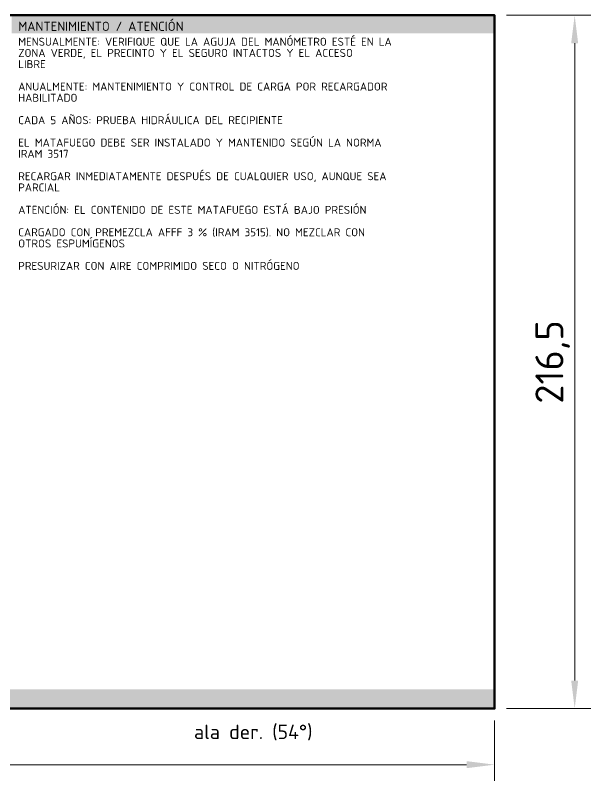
# Model space of a CAD drawing. Header units: millimetres. Extents: x 0 to 2382, y 0 to 420.
# Drawn here: x 2022.8 to 2094.6, y 246.2 to 341.8 of the extents above; entities that cross this region are included whole.
import ezdxf
from ezdxf.enums import TextEntityAlignment as Align

# ---------------------------------------------------------------- set-up
doc = ezdxf.new("R2010")
doc.units = ezdxf.units.MM
for name, color, linetype, lineweight in [('01-VISIBLE', 7, 'CONTINUOUS', 70), ('04-COTA', 3, 'CONTINUOUS', 18), ('08-FINA', 5, 'CONTINUOUS', 18), ('13-GRAFICA', 30, 'CONTINUOUS', 18)]:
    doc.layers.add(name, color=color, linetype=linetype, lineweight=lineweight)
doc.styles.add('ISO3098', font='isocpeur.ttf')
doc.dimstyles.new('FLAMA-IRAM', dxfattribs={"dimtxt": 3.5, "dimasz": 3.5, "dimexe": 2, "dimexo": 1.5, "dimgap": 1, "dimtad": 1, "dimdec": 1, "dimtxsty": 'ISO3098', "dimblk": 'IRAM_FLECHA', "dimblk1": 'IRAM_FLECHA', "dimblk2": 'IRAM_FLECHA', "dimcen": 2.5, "dimclrd": 256, "dimclre": 256, "dimclrt": 256, "dimazin": 3, "dimtfac": 1, "dimtmove": 0, "dimatfit": 3, "dimlwd": 18, "dimlwe": 18})

# ---------------------------------------------------------------- blocks, each defined once
blk = doc.blocks.new('IRAM_FLECHA')
blk.add_solid([(0, 0), (-1, 0.125), (-1, -0.125)])

msp = doc.modelspace()

# ---------------------------------------------------------------- hatches: boundary and pattern name
at = {"layer": '13-GRAFICA', "true_color": 0xeedeaa}
h = msp.add_hatch(color=7, dxfattribs=at)
h.dxf.hatch_style = 1
h.paths.add_polyline_path([(2082.637, 339.531), (2082.637, 341.801), (2022.319, 341.801), (2022.319, 339.531)])
h = msp.add_hatch(color=7, dxfattribs=at)
h.dxf.hatch_style = 1
h.paths.add_polyline_path([(2082.637, 255.199), (2082.637, 257.599), (1841.363, 257.599), (1841.363, 255.199)])

# ---------------------------------------------------------------- linework, layer by layer
at = {"layer": '01-VISIBLE'}
msp.add_lwpolyline([(1841.363, 255.199), (2082.637, 255.199), (2082.637, 341.801), (1841.363, 341.801)], close=True, dxfattribs=at)

# ---------------------------------------------------------------- texts
at = {"layer": '08-FINA', "style": 'ISO3098'}
msp.add_text('ala der. (54°)', height=1.8, dxfattribs=at).set_placement((2052.478, 253.199), align=Align.TOP_CENTER)
at = {"layer": '13-GRAFICA', "true_color": 0x191919, "style": 'ISO3098'}
for s, height, p in [('MANTENIMIENTO / ATENCIÓN', 1.15, (2023.119, 341.001)), ('MENSUALMENTE: VERIFIQUE QUE LA AGUJA DEL MANÓMETRO ESTÉ EN LA', 1, (2023.119, 339.001)), ('ZONA VERDE, EL PRECINTO Y EL SEGURO INTACTOS Y EL ACCESO', 1, (2023.119, 337.601)), ('LIBRE', 1, (2023.119, 336.201)), ('ANUALMENTE: MANTENIMIENTO Y CONTROL DE CARGA POR RECARGADOR', 1, (2023.119, 333.401)), ('HABILITADO', 1, (2023.119, 332.001)), ('CADA 5 AÑOS: PRUEBA HIDRÁULICA DEL RECIPIENTE', 1, (2023.119, 329.201)), ('EL MATAFUEGO DEBE SER INSTALADO Y MANTENIDO SEGÚN LA NORMA', 1, (2023.119, 326.401)), ('IRAM 3517', 1, (2023.119, 325.001)), ('RECARGAR INMEDIATAMENTE DESPUÉS DE CUALQUIER USO, AUNQUE SEA', 1, (2023.119, 322.201)), ('PARCIAL', 1, (2023.119, 320.801)), ('ATENCIÓN: EL CONTENIDO DE ESTE MATAFUEGO ESTÁ BAJO PRESIÓN', 1, (2023.119, 318.001)), ('CARGADO CON PREMEZCLA AFFF 3 % (IRAM 3515). NO MEZCLAR CON', 1, (2023.119, 315.201)), ('OTROS ESPUMÍGENOS', 1, (2023.119, 313.801)), ('PRESURIZAR CON AIRE COMPRIMIDO SECO O NITRÓGENO', 1, (2023.119, 311.001))]:
    msp.add_text(s, height=height, dxfattribs=at).set_placement(p, align=Align.TOP_LEFT)

# ---------------------------------------------------------------- dimensions: what is measured, and where the dimension line sits
at = {"layer": '04-COTA'}
msp.add_linear_dim(base=(2092.637, 255.199), p1=(2082.637, 255.199), p2=(2082.637, 341.801), angle=90, dimstyle='FLAMA-IRAM', override={"dimlfac": 2.5}, dxfattribs=at).render()
msp.add_linear_dim(base=(1841.363, 248.199), p1=(1841.363, 255.199), p2=(2082.637, 255.199), dimstyle='FLAMA-IRAM', override={"dimlfac": 2.5}, dxfattribs=at).render()

doc.saveas('drawing.dxf')
